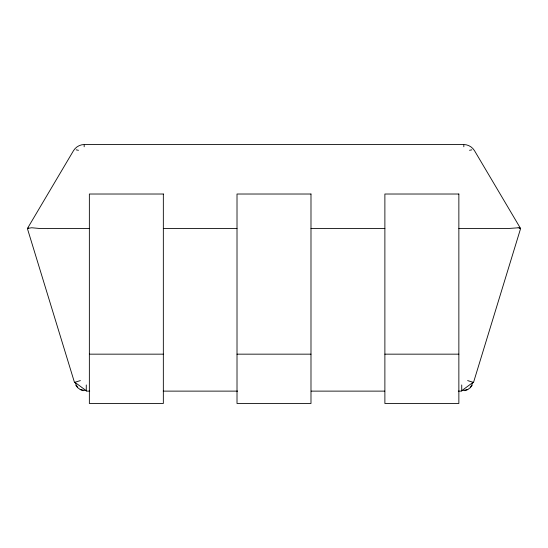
<?xml version="1.0" encoding="UTF-8"?>
<svg xmlns="http://www.w3.org/2000/svg" width="548" height="548" viewBox="0 0 548 548"><rect width="100%" height="100%" fill="white"/><g stroke="black" fill="none" stroke-linecap="round" stroke-linejoin="round"><path stroke-width="0.82" d="M473.527 382.401L520.6 228.543L474.438 150.57C472.184 146.912 468.122 144.597 463.827 144.521L84.173 144.521C79.878 144.597 75.816 146.912 73.562 150.57L27.4 228.543L74.473 382.401M464.841 390.724L467.745 389.56L470.266 387.696L473.123 382.278L467.629 380.6M470.266 387.696L472.232 385.258M461.731 384.956L461.731 390.703L473.123 382.278M83.159 390.724L80.255 389.56L77.734 387.696L74.877 382.278L80.371 380.6M28.386 228.009L27.462 228.441L31.709 227.756L40.292 228.543L89.358 228.543M469.533 150.296L471.828 149.844M461.731 390.703L467.745 389.56M163.338 228.543L237.01 228.543M310.99 228.543L384.881 228.543M458.861 228.543L507.708 228.543L518.072 227.81M89.358 354.159L163.338 354.159M237.01 354.159L310.99 354.159M384.881 354.159L458.861 354.159M86.269 391.121L89.687 391.121M163.242 391.121L237.654 391.121M311.202 391.121L384.758 391.121M458.313 391.121L461.731 391.121M80.255 389.56L86.269 390.703L86.269 384.956M76.172 149.844L78.467 150.296M519.333 227.954L520.538 228.441L519.614 228.009M74.877 382.278L86.269 390.703M75.768 385.258L77.734 387.696M463.827 145.097L463.827 146.754M84.173 145.097L84.173 146.754M518.148 227.79A11.419 1.754 -7.2 0 1 519.401 227.941M163.338 194.019L89.358 194.019L89.358 403.479L163.338 403.479L163.338 194.019M310.99 194.019L237.01 194.019L237.01 403.479L310.99 403.479L310.99 194.019M458.861 194.019L384.881 194.019L384.881 403.479L458.861 403.479L458.861 194.019"/></g></svg>
